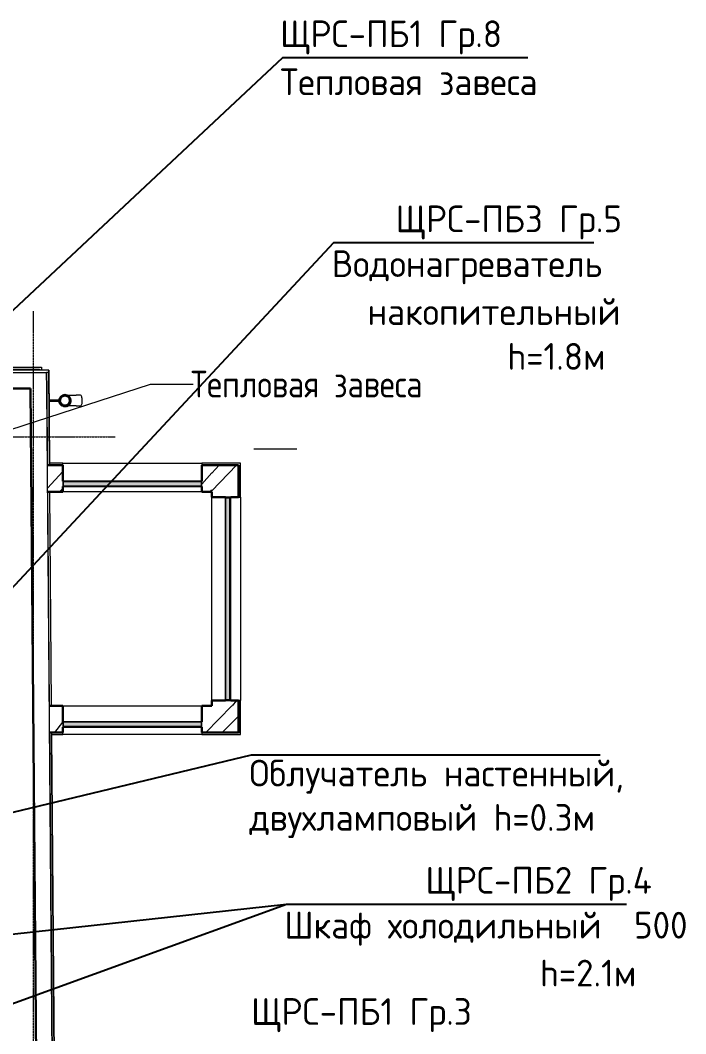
# Model space of a CAD drawing. Header units: millimetres. Extents: x -32 to 417638015, y -35 to 175284279.
# Drawn here: x 416319982 to 416326205, y 175269160 to 175278643 of the extents above; entities that cross this region are included whole.
import ezdxf

# ---------------------------------------------------------------- set-up
doc = ezdxf.new("R2010")
doc.units = ezdxf.units.MM
doc.linetypes.add('ADSK_Линия сетки', pattern=[25, 20, -2.5, 0, -2.5])
for name, color, linetype, lineweight in [('_ Окна', 7, 'Continuous', 9), ('Аннотация', 7, 'Continuous', 18), ('Обобщенные модели', 7, 'Continuous', 18), ('Окна', 7, 'Continuous', 9), ('Оси', 253, 'Continuous', 9), ('Стены внутренние', 7, 'Continuous', 18), ('Стены наружные', 7, 'Continuous', 18), ('Стены несущие', 7, 'Continuous', 30), ('Стены отделка', 7, 'Continuous', 30), ('Стены штриховка', 7, 'Continuous', 9), ('ШТРИХОВКА', 252, 'Continuous', 15)]:
    doc.layers.add(name, color=color, linetype=linetype, lineweight=lineweight)
doc.layers.add('PDF __ЭМ_Надписи', color=7, linetype='Continuous')
doc.layers.add('PDF _Текст', color=7, linetype='Continuous')
doc.styles.add('GOST Common_2', font='GOST_Common.ttf', dxfattribs={"width": 0.9, "height": 249.9999999999997})
doc.styles.add('PDF GOST Common', font='GOST_Common.ttf')
pattern_1 = [(45, (557.2005734382547, 188.9018102923583), (-235.7317231780653, 235.7317231780653), []), (45, (714.3545734382351, 188.9018102923583), (-235.7317231780653, 235.7317231780653), [])]

# ---------------------------------------------------------------- blocks, each defined once
blk = doc.blocks.new('1 этаж')
at = {"layer": 'Обобщенные модели', "lineweight": 9}
h = blk.add_hatch(dxfattribs=at)
h.set_pattern_fill('FP_18', color=8, angle=-89.53661812743694, style=0, pattern_type=2)
h.set_pattern_definition([(45.00038187256305, (557.2003873684225, 188.9018919025402), (-106.0667240985826, 106.0653102526701), [])])
h.paths.add_polyline_path([(56191.07670406466, 43524.56800461122), (56213.32806972855, 43524.74796733077), (56233.29777456231, 43534.56461387319), (56247.03057361134, 43552.07363699747), (56251.80651760224, 43573.8071599398), (56245.88548556132, 43596.44011340685), (56231.48151720353, 43613.30361746377), (56212.53960153672, 43622.23757014779), (56187.9665618891, 43620.91632601849), (56170.31853103901, 43612.24096088585), (56156.58573198999, 43594.73193776159), (56152.38425789055, 43570.57211874712), (56156.93663334688, 43551.34498282181), (56170.95083343551, 43534.06036953828), (56190.6951441015, 43524.74796733077)])
at = {"layer": 'Окна'}
for points in [[(57476.80046426086, 42816.50900136888), (57479.30046426086, 42819.00900136888), (56184.30046426086, 42819.00900136888), (56186.80046426086, 42816.50900136888)], [(56189.4948082478, 42776.70334535582), (57476.80046426086, 42776.70334535582), (57476.80046426086, 42816.50900136888), (56186.80046426086, 42816.50900136888), (56186.80046426086, 42776.70334535582)], [(57434.30046426086, 42774.00900136888), (57474.10612027392, 42774.00900136888), (57476.80046426086, 42776.70334535582), (56186.80046426086, 42776.70334535582), (56189.49480824781, 42774.00900136888), (57431.80046426086, 42774.00900136888)], [(57431.80046426087, 42771.50900136888), (57434.30046426086, 42774.00900136888), (56229.30046426086, 42774.00900136888), (56231.80046426085, 42771.50900136888)], [(57429.30046426086, 42769.00900136888), (57431.80046426086, 42769.00900136888), (57431.80046426086, 42771.50900136888), (56231.80046426086, 42771.50900136888), (56231.80046426086, 42769.00900136888)], [(57701.96939448621, 40771.50900136888), (57704.46939448622, 40774.00900136889), (57704.46939448622, 42664.0090013689), (57701.96939448624, 42666.50900136889), (57701.96939448621, 40774.00900136888)], [(57704.46939448622, 40774.00900136888), (57744.27505049927, 40774.00900136888), (57744.27505049927, 42664.00900136888), (57704.46939448622, 42664.00900136888), (57704.46939448622, 40776.70334535583)], [(57744.27505049927, 40774.00900136888), (57746.96939448622, 40776.70334535583), (57746.96939448622, 42661.31465738194), (57744.27505049927, 42664.00900136888), (57744.27505049927, 40776.70334535583)], [(57746.96939448622, 40816.50900136888), (57749.46939448622, 40819.00900136889), (57749.46939448622, 42619.00900136889), (57746.96939448622, 42621.50900136888), (57746.96939448622, 40819.00900136888)], [(57751.96939448622, 40819.00900136888), (57751.96939448622, 42619.00900136889), (57749.46939448622, 42619.00900136889), (57749.46939448622, 40819.00900136888)], [(57476.80046426086, 40566.50900136888), (57479.30046426086, 40569.00900136888), (56184.30046426086, 40569.00900136888), (56186.80046426086, 40566.50900136888)], [(56189.4948082478, 40526.70334535582), (57476.80046426086, 40526.70334535582), (57476.80046426086, 40566.50900136888), (56186.80046426086, 40566.50900136888), (56186.80046426086, 40526.70334535582)], [(57434.30046426086, 40524.00900136888), (57474.10612027392, 40524.00900136888), (57476.80046426086, 40526.70334535582), (56186.80046426086, 40526.70334535582), (56189.49480824781, 40524.00900136888), (57431.80046426086, 40524.00900136888)], [(57431.80046426087, 40521.50900136888), (57434.30046426086, 40524.00900136888), (56229.30046426086, 40524.00900136888), (56231.80046426085, 40521.50900136888)], [(57429.30046426086, 40519.00900136888), (57431.80046426086, 40519.00900136888), (57431.80046426086, 40521.50900136888), (56231.80046426086, 40521.50900136888), (56231.80046426086, 40519.00900136888)]]:
    blk.add_hatch(color=8, dxfattribs=at).paths.add_polyline_path(points)
at = {"layer": 'Стены внутренние', "lineweight": 9}
h = blk.add_hatch(dxfattribs=at)
h.set_pattern_fill('FP_28', color=8, style=0, pattern_type=2)
h.set_pattern_definition(pattern_1)
h.paths.add_polyline_path([(56074.88877249812, 42719.00900136886), (56181.80046426086, 42719.0090013689), (56181.80046426086, 42969.00900136888), (56036.69075805967, 42969.00900136888), (56038.7126869862, 42719.0090013689), (56058.71334108693, 42719.0090013689)])
h.paths.add_polyline_path([(57574.59744249057, 42719.00900136888), (57574.59744249057, 42969.00900136888), (57481.80046426086, 42969.00900136888), (57481.80046426086, 42719.0090013689), (57558.74390413024, 42719.00900136888)])
h = blk.add_hatch(dxfattribs=at)
h.set_pattern_fill('FP_28', color=8, style=0, pattern_type=2)
h.set_pattern_definition(pattern_1)
h.paths.add_polyline_path([(57824.59744249057, 40719.00900136888), (57824.59744249057, 40769.00900136888), (57574.59744249057, 40769.00900136888), (57574.59744249057, 40719.00900136888), (57784.46079341826, 40719.00900136888)])
h.paths.add_polyline_path([(57574.59744249057, 42669.00900136888), (57824.59744249057, 42669.00900136888), (57824.59744249057, 42969.00900136888), (57574.59744249057, 42969.00900136888), (57574.59744249057, 42684.06277478824)])
h = blk.add_hatch(dxfattribs=at)
h.set_pattern_fill('FP_28', color=8, style=0, pattern_type=2)
h.set_pattern_definition(pattern_1)
h.paths.add_polyline_path([(56074.88877249812, 40469.00900136888), (56181.80046426086, 40469.00900136889), (56181.80046426086, 40719.00900136888), (56054.8881183973, 40719.00900136889), (56056.9100473237, 40469.00900136888), (56058.71334108693, 40469.00900136888)])
h.paths.add_polyline_path([(57574.59744249057, 40469.00900136889), (57824.59744249057, 40469.00900136889), (57824.59744249057, 40719.00900136888), (57481.80046426086, 40719.00900136888), (57481.80046426086, 40469.00900136889), (57514.29186319286, 40469.00900136889)])
at = {"layer": '_ Окна', "color": 8, "lineweight": 18}
for p, q in [((56184.3004642608, 42819.00900136884), (56181.8004642608, 42819.00900136884)), ((56181.8004642608, 42819.00900136884), (56181.8004642608, 42769.00900136884)), ((56181.8004642608, 42769.00900136884), (56231.8004642608, 42769.00900136884)), ((56186.8004642608, 42816.50900136884), (56184.3004642608, 42819.00900136884)), ((56186.8004642608, 42776.70334535577), (56186.8004642608, 42816.50900136884)), ((56189.49480824774, 42774.00900136884), (56186.8004642608, 42776.70334535577)), ((56229.3004642608, 42774.00900136884), (56189.49480824774, 42774.00900136884)), ((56231.8004642608, 42771.50900136884), (56229.3004642608, 42774.00900136884)), ((56231.8004642608, 42769.00900136884), (56231.8004642608, 42771.50900136884)), ((57434.3004642608, 42774.00900136883), (57431.8004642608, 42771.50900136883)), ((57431.8004642608, 42771.50900136883), (57431.8004642608, 42769.00900136883)), ((57431.8004642608, 42769.00900136883), (57481.8004642608, 42769.00900136883)), ((57474.10612027386, 42774.00900136883), (57434.3004642608, 42774.00900136883)), ((57476.8004642608, 42776.70334535577), (57474.10612027386, 42774.00900136883)), ((57479.3004642608, 42819.00900136883), (57476.8004642608, 42816.50900136883)), ((57476.8004642608, 42816.50900136883), (57476.8004642608, 42776.70334535577)), ((57481.8004642608, 42819.00900136883), (57479.3004642608, 42819.00900136883)), ((57481.8004642608, 42769.00900136883), (57481.8004642608, 42819.00900136883)), ((57751.96939448616, 42669.00900136885), (57701.96939448616, 42669.00900136885)), ((57701.96939448616, 42669.00900136885), (57701.96939448616, 42666.50900136885)), ((57701.96939448616, 42666.50900136885), (57704.46939448616, 42664.00900136885)), ((57704.46939448616, 42664.00900136885), (57744.27505049922, 42664.00900136885)), ((57744.27505049922, 42664.00900136885), (57746.96939448616, 42661.31465738191)), ((57746.96939448616, 42661.31465738191), (57746.96939448616, 42621.50900136885)), ((57746.96939448616, 42621.50900136885), (57749.46939448616, 42619.00900136885)), ((57749.46939448616, 42619.00900136885), (57751.96939448616, 42619.00900136885)), ((57751.96939448616, 42619.00900136885), (57751.96939448616, 42669.00900136885)), ((57749.46939448616, 40819.00900136885), (57746.96939448616, 40816.50900136885)), ((57746.96939448616, 40816.50900136885), (57746.96939448616, 40776.70334535579)), ((57751.96939448616, 40819.00900136885), (57749.46939448616, 40819.00900136885)), ((57751.96939448616, 40769.00900136885), (57751.96939448616, 40819.00900136885)), ((57704.46939448616, 40774.00900136885), (57701.96939448616, 40771.50900136885)), ((57701.96939448616, 40771.50900136885), (57701.96939448616, 40769.00900136885)), ((57701.96939448616, 40769.00900136885), (57751.96939448616, 40769.00900136885)), ((57744.27505049921, 40774.00900136885), (57704.46939448616, 40774.00900136885)), ((57746.96939448616, 40776.70334535579), (57744.27505049921, 40774.00900136885)), ((56184.3004642608, 40569.00900136884), (56181.8004642608, 40569.00900136884)), ((56181.8004642608, 40569.00900136884), (56181.8004642608, 40519.00900136884)), ((56181.8004642608, 40519.00900136884), (56231.8004642608, 40519.00900136884)), ((56186.8004642608, 40566.50900136884), (56184.3004642608, 40569.00900136884)), ((56186.8004642608, 40526.70334535577), (56186.8004642608, 40566.50900136884)), ((56189.49480824774, 40524.00900136884), (56186.8004642608, 40526.70334535577)), ((56229.3004642608, 40524.00900136884), (56189.49480824774, 40524.00900136884)), ((56231.8004642608, 40521.50900136884), (56229.3004642608, 40524.00900136884)), ((56231.8004642608, 40519.00900136884), (56231.8004642608, 40521.50900136884)), ((57434.3004642608, 40524.00900136883), (57431.8004642608, 40521.50900136883)), ((57431.8004642608, 40521.50900136883), (57431.8004642608, 40519.00900136883)), ((57431.8004642608, 40519.00900136883), (57481.8004642608, 40519.00900136883)), ((57474.10612027386, 40524.00900136883), (57434.3004642608, 40524.00900136883)), ((57476.8004642608, 40526.70334535577), (57474.10612027386, 40524.00900136883)), ((57479.3004642608, 40569.00900136883), (57476.8004642608, 40566.50900136883)), ((57476.8004642608, 40566.50900136883), (57476.8004642608, 40526.70334535577)), ((57481.8004642608, 40569.00900136883), (57479.3004642608, 40569.00900136883)), ((57481.8004642608, 40519.00900136883), (57481.8004642608, 40569.00900136883))]:
    blk.add_line(p, q, dxfattribs=at)
at = {"layer": 'Аннотация', "color": 8, "lineweight": 9}
for p, q in [((54847.15020297622, 43027.67745141475), (57000.75734580396, 43728.36406626285)), ((57000.75734580396, 43728.36406626285), (57401.00007911937, 43728.36406626285)), ((57968.64749554326, 43123.55917567579), (58368.89022885871, 43123.55917567579))]:
    blk.add_line(p, q, dxfattribs=at)
at = {"layer": 'Обобщенные модели', "color": 8}
for p, q in [((56347.55058831842, 43624.58314601618), (56305.04784140129, 43624.2393958824)), ((56150.91059620063, 43577.99130593687), (56052.86778558202, 43577.19836355761)), ((56052.94654005962, 43567.19867345106), (56150.99147071268, 43567.99163297655)), ((56305.8565865218, 43524.24266627923), (56348.35933343892, 43524.586416413))]:
    blk.add_line(p, q, dxfattribs=at)
at = {"layer": 'Обобщенные модели', "color": 8, "flags": 128}
for points in [[(56214.42022410187, 43623.50642547861), (56215.69056350768, 43623.51669962257), (56218.35398746641, 43623.53824063835), (56221.23025486322, 43623.56150307135), (56224.31476428387, 43623.58644970664), (56227.60258117124, 43623.61304063492), (56231.08844571971, 43623.64123331638), (56234.76678128962, 43623.67098264873), (56238.63170332871, 43623.70224103941), (56242.67702878618, 43623.73495848164), (56246.89628600427, 43623.76908263451), (56251.2827250715, 43623.80455890665), (56255.82932862106, 43623.84133054358), (56260.52882305719, 43623.87933871854), (56265.37369019127, 43623.91852262655), (56270.35617926942, 43623.95881958173), (56275.468319372, 43624.00016511752), (56280.70193216535, 43624.0424930899), (56286.04864498546, 43624.08573578316), (56291.49990423239, 43624.12982401819), (56297.04698905421, 43624.17468726321), (56302.68102529852, 43624.22025374664), (56305.04784140129, 43624.2393958824)], [(56305.8565865218, 43524.24266627923), (56300.18903144565, 43524.19682870503), (56294.6046950141, 43524.15166417957), (56289.11251097418, 43524.10724495645), (56283.72126564877, 43524.06364209695), (56278.43958388028, 43524.02092535637), (56273.27591523288, 43523.97916307235), (56268.23852047487, 43523.93842205565), (56263.33545836326, 43523.8987674832), (56258.57457275152, 43523.86026279387), (56253.96348004102, 43523.82296958693), (56249.50955699645, 43523.78694752357), (56245.21992894455, 43523.7522542314), (56241.10145837513, 43523.7189452123), (56237.16073396258, 43523.68707375358), (56233.40406002526, 43523.65669084277), (56229.83744644013, 43523.62784508606), (56226.46659902809, 43523.60058263051), (56223.29691042589, 43523.57494709022), (56220.33345145916, 43523.55097947659), (56217.58096303006, 43523.52871813269), (56215.22896922239, 43523.50969587544)]]:
    blk.add_lwpolyline(points, dxfattribs=at)
at = {"layer": 'Обобщенные модели', "color": 8}
for start, end in [(0.4633818726040215, 180.463381872604), (180.463381872604, 0.4633818726040215)]:
    blk.add_arc((56201.80815280062, 43573.40278737953), 52.00000000000003, start, end, dxfattribs=at)
at = {"layer": 'Обобщенные модели', "color": 8, "lineweight": 40}
for radius, start, end in [(49.99999999999994, 0.4633818726040215, 180.463381872604), (49.99999999999996, 180.463381872604, 0.4633818726040215)]:
    blk.add_arc((56201.80815280066, 43573.40278737954), radius, start, end, dxfattribs=at)
at = {"layer": 'Обобщенные модели', "color": 8}
for major_axis, ratio, start_param, end_param in [((-0.40437256026051, 49.99836480158636), 0.3090169943749481, 4.712388980384695, 6.283185307179597), ((-0.4043725602605876, 49.99836480158634), 0.3090169943749482, 3.141592653589792, 4.712388980384689)]:
    blk.add_ellipse((56347.9549608786, 43574.58478121454), major_axis=major_axis, ratio=ratio, start_param=start_param, end_param=end_param, dxfattribs=at)
at = {"layer": 'Окна', "color": 8}
for p, q in [((57479.3004642608, 42819.00900136883), (56184.3004642608, 42819.00900136884)), ((56186.8004642608, 42816.50900136884), (57476.8004642608, 42816.50900136883)), ((56186.8004642608, 42776.70334535577), (57476.8004642608, 42776.70334535577)), ((57434.3004642608, 42774.00900136883), (56229.3004642608, 42774.00900136884)), ((56231.8004642608, 42771.50900136884), (57431.8004642608, 42771.50900136883)), ((56231.8004642608, 42769.00900136884), (57431.8004642608, 42769.00900136883)), ((57701.96939448616, 42666.50900136885), (57701.96939448616, 40771.50900136885)), ((57704.46939448616, 40774.00900136885), (57704.46939448616, 42664.00900136885)), ((57744.27505049921, 40774.00900136885), (57744.27505049922, 42664.00900136885)), ((57746.96939448616, 42621.50900136885), (57746.96939448616, 40816.50900136885)), ((57749.46939448616, 40819.00900136885), (57749.46939448616, 42619.00900136885)), ((57751.96939448616, 40819.00900136885), (57751.96939448616, 42619.00900136885)), ((57479.3004642608, 40569.00900136883), (56184.3004642608, 40569.00900136884)), ((56186.8004642608, 40566.50900136884), (57476.8004642608, 40566.50900136883)), ((56186.8004642608, 40526.70334535577), (57476.8004642608, 40526.70334535577)), ((57434.3004642608, 40524.00900136883), (56229.3004642608, 40524.00900136884)), ((56231.8004642608, 40521.50900136884), (57431.8004642608, 40521.50900136883)), ((56231.8004642608, 40519.00900136884), (57431.8004642608, 40519.00900136883))]:
    blk.add_line(p, q, dxfattribs=at)
at = {"layer": 'Оси', "color": 8, "linetype": 'ADSK_Линия сетки'}
for p, q in [((55906.7659264767, -4162.595295516379), (55906.76592647678, 44411.90026894387)), ((-9557.527964694305, 43233.90181029196), (56672.20057343829, 43233.90181029175))]:
    blk.add_line(p, q, dxfattribs=at)
at = {"layer": 'Стены внутренние', "color": 8}
for p, q in [((57481.8004642608, 42719.00900136883), (56181.8004642608, 42719.00900136883)), ((57574.59744249051, 40769.00900136883), (57574.59744249051, 42669.00900136883)), ((56181.8004642608, 40719.00900136885), (57481.8004642608, 40719.00900136885))]:
    blk.add_line(p, q, dxfattribs=at)
at = {"layer": 'Стены наружные', "color": 8}
for p, q in [((54793.58923839187, 43887.70702969351), (55983.50827377071, 43887.70702969351)), ((55689.81003682781, 43867.70702969351), (55963.67020301294, 43867.70702969351)), ((55963.67020301294, 43867.70702969351), (55963.75149807299, 43857.7070296934)), ((55983.50827377071, 43887.70702969351), (55983.75215895081, 43857.7070296934)), ((56181.8004642608, 42989.00900136885), (57481.8004642608, 42989.00900136885)), ((57844.59744249063, 42669.00900136883), (57844.59744249063, 40769.00900136883)), ((57481.8004642608, 40449.00900136885), (56181.8004642608, 40449.00900136885))]:
    blk.add_line(p, q, dxfattribs=at)
at = {"layer": 'Стены несущие', "color": 8}
for p, q in [((54769.20057343825, 43687.70702969341), (55880.15380158671, 43687.70702969341)), ((55939.72255734194, 36322.36953225061), (55880.15380158671, 43687.70702969341)), ((56181.8004642608, 42969.00900136883), (56036.69075805976, 42969.00900136886)), ((56181.8004642608, 42819.00900136885), (56181.8004642608, 42969.00900136883)), ((57481.80046426077, 42969.00900136883), (57481.80046426077, 42819.00900136883)), ((57824.59744249051, 42969.00900136883), (57481.80046426077, 42969.00900136883)), ((57824.59744249066, 42969.00900136883), (57824.59744249066, 42669.00900136883)), ((57824.59744249051, 42669.00900136883), (57824.59744249051, 42969.00900136883)), ((56181.8004642608, 42719.00900136886), (56181.8004642608, 42769.00900136883)), ((57481.80046426077, 42769.00900136883), (57481.80046426077, 42719.00900136886)), ((56038.71268698617, 42719.00900136886), (56181.8004642608, 42719.00900136886)), ((57481.80046426077, 42719.00900136886), (57574.59744249054, 42719.00900136886)), ((57574.59744249054, 42719.00900136886), (57574.59744249054, 42669.00900136883)), ((57574.59744249054, 42669.00900136883), (57701.96939448616, 42669.00900136883)), ((57751.96939448616, 42669.00900136883), (57824.59744249051, 42669.00900136883)), ((56181.8004642608, 40719.00900136882), (56054.88811839739, 40719.00900136882)), ((56181.8004642608, 40569.00900136883), (56181.8004642608, 40719.00900136882)), ((57574.59744249054, 40719.00900136882), (57481.80046426077, 40719.00900136882)), ((57481.80046426077, 40719.00900136882), (57481.80046426077, 40569.00900136882)), ((57574.59744249054, 40769.00900136885), (57574.59744249054, 40719.00900136882)), ((57701.96939448616, 40769.00900136885), (57574.59744249054, 40769.00900136885)), ((57824.59744249051, 40769.00900136885), (57751.96939448616, 40769.00900136885)), ((57824.59744249066, 40769.00900136885), (57824.59744249066, 40719.00900136882)), ((57824.59744249051, 40469.00900136885), (57824.59744249051, 40769.00900136885)), ((56181.8004642608, 40469.00900136885), (56181.8004642608, 40519.00900136883)), ((57481.80046426077, 40519.00900136883), (57481.80046426077, 40469.00900136885)), ((56056.91004732376, 40469.00900136882), (56181.8004642608, 40469.00900136885)), ((57824.59744249051, 40469.00900136885), (57481.80046426077, 40469.00900136885))]:
    blk.add_line(p, q, dxfattribs=at)
at = {"layer": 'Стены отделка', "color": 8, "lineweight": 9}
for p, q in [((56049.50387515925, 43857.70702969341), (54769.20057343825, 43857.70702969341)), ((56039.58442526593, 43858.70702969338), (54792.20057343825, 43858.70702969338)), ((56029.66497537264, 43837.70702969341), (56030.87813272848, 43687.70702969341)), ((56030.87813272834, 43687.70702969341), (56029.66497537249, 43837.70702969341)), ((56039.58442526593, 43857.70702969341), (56039.58442526593, 43858.70702969338)), ((56056.69141216046, 42969.00900136883), (56049.50387515925, 43857.70702969341)), ((56050.65851240754, 43857.71634529227), (56049.65854495217, 43857.70827756735)), ((56049.65854495217, 43857.70827756735), (56056.6671998461, 42989.00900136883)), ((56057.66723239174, 42989.00900136886), (56050.65851240754, 43857.71634529227)), ((55880.15380158671, 43687.70702969341), (55880.87322697265, 43687.70702969341)), ((55880.87322697265, 43687.70702969341), (55940.44193567251, 36322.37535037802)), ((56056.6671998461, 42989.00900136883), (56057.50018373106, 42989.00900136886)), ((56057.50018373106, 42989.00900136883), (56057.50018373106, 42969.00900136883)), ((56181.8004642608, 42989.00900136883), (56057.66723239174, 42989.00900136883)), ((56181.8004642608, 42969.00900136883), (56181.8004642608, 42989.00900136883)), ((57844.59744249063, 42989.00900136883), (57481.80046426077, 42989.00900136883)), ((57481.80046426077, 42989.00900136883), (57481.80046426077, 42969.00900136883)), ((57824.59744249051, 42969.00900136883), (57824.59744249066, 42969.00900136883)), ((57844.59744249063, 42669.00900136883), (57844.59744249063, 42989.00900136883)), ((56074.88877249809, 40719.00900136882), (56058.71334108687, 42719.00900136886)), ((57824.59744249066, 42669.00900136883), (57844.59744249063, 42669.00900136883)), ((57844.59744249063, 40769.00900136885), (57824.59744249066, 40769.00900136885)), ((57824.59744249066, 40719.00900136882), (57824.59744249066, 40469.00900136885)), ((57844.59744249063, 40449.00900136885), (57844.59744249063, 40769.00900136885)), ((56110.43637599802, 36323.7502170829), (56077.07245573861, 40449.00900136885)), ((56077.15988807351, 40449.00900136885), (56110.44242386852, 36323.75027586016)), ((56078.15992061919, 40449.00900136885), (56181.8004642608, 40449.00900136885)), ((56111.44239132389, 36323.7583435851), (56078.15992061919, 40449.00900136885)), ((56181.8004642608, 40449.00900136885), (56181.8004642608, 40469.00900136885)), ((57481.80046426077, 40469.00900136885), (57481.80046426077, 40449.00900136885)), ((57481.80046426077, 40449.00900136885), (57844.59744249063, 40449.00900136885)), ((57824.59744249051, 40469.00900136885), (57844.59744249063, 40469.00900136885))]:
    blk.add_line(p, q, dxfattribs=at)
at = {"layer": 'Стены штриховка', "color": 8}
for p, q in [((54929.70057343828, 43837.70702969341), (56029.66497537249, 43837.70702969341)), ((56049.66562947337, 43837.70702969341), (56029.66497537264, 43837.70702969341)), ((56030.87813272848, 43687.70702969341), (56036.69075805973, 42969.00900136886)), ((56090.43703007727, 36323.58846805882), (56030.87813272834, 43687.70702969341)), ((56057.50018373106, 42989.00900136886), (56057.66723239174, 42989.00900136886)), ((56038.71268698617, 42719.00900136886), (56054.88811839739, 40719.00900136882)), ((56056.91004732376, 40469.00900136882), (56090.43703007739, 36323.58846805882)), ((56076.91070142449, 40469.00900136885), (56077.07245573867, 40449.00900136885)), ((56078.15992061919, 40449.00900136885), (56077.15988807351, 40449.00900136885))]:
    blk.add_line(p, q, dxfattribs=at)
at = {"layer": 'Аннотация', "color": 8, "style": 'GOST Common_2', "width": 0.9}
blk.add_text('Тепловая завеса', height=250, dxfattribs=at).set_placement((57378.50007911937, 43603.55720975295))

msp = doc.modelspace()

# ---------------------------------------------------------------- linework, layer by layer
at = {"layer": 'PDF __ЭМ_Надписи', "lineweight": 25}
for points in [[(416318484.949223, 175274593.5652899), (416322437.2894435, 175278294.197807), (416324727.5089304, 175278294.197807)], [(416317581.6424014, 175270834.9459227), (416322915.6101528, 175276562.6112939), (416325345.5287952, 175276562.6112939)], [(416319498.977879, 175271133.7114049), (416322145.2342747, 175271770.5198527), (416325404.8812339, 175271770.5198527)], [(416319555.917561, 175270055.9871531), (416322471.1989706, 175270373.4852335)], [(416319581.4611481, 175269324.6900547), (416322471.2032771, 175270373.4593944), (416325650.4173893, 175270373.4593944)]]:
    msp.add_lwpolyline(points, dxfattribs=at)

# ---------------------------------------------------------------- block references
at = {"layer": 'ШТРИХОВКА'}
msp.add_blockref('1 этаж', (416264198.1010904, 175231510.6631508), dxfattribs=at)

# ---------------------------------------------------------------- texts
at = {"layer": 'PDF _Текст', "char_height": 250.0209218035434, "attachment_point": 4, "style": 'PDF GOST Common'}
for s, insert in [('ЩРС-ПБ1 Гр.8', (416322412.0489382, 175278482.4723384)), ('Тепловая завеса', (416322412.0489382, 175278067.5909539)), ('ЩРС-ПБ3 Гр.5', (416323491.5854769, 175276750.9805688)), ('Водонагреватель', (416322894.6632466, 175276331.8658765)), ('накопительный', (416323229.1074775, 175275916.984492)), ('h=1.8м', (416324537.2512472, 175275497.8697997)), ('Облучатель настенный,', (416322124.1710924, 175271564.9675688)), ('двухламповый h=0.3м', (416322124.1710924, 175271150.0861843)), ('ЩРС-ПБ2 Гр.4', (416323770.9967073, 175270561.6305694)), ('Шкаф холодильный  500', (416322450.1530144, 175270142.5158771)), ('h=2.1м', (416324842.070937, 175269727.6344926)), ('ЩРС-ПБ1 Гр.3', (416322141.1043234, 175269333.9239533))]:
    msp.add_mtext(s, dxfattribs=dict(at, insert=insert))

doc.saveas('drawing.dxf')
